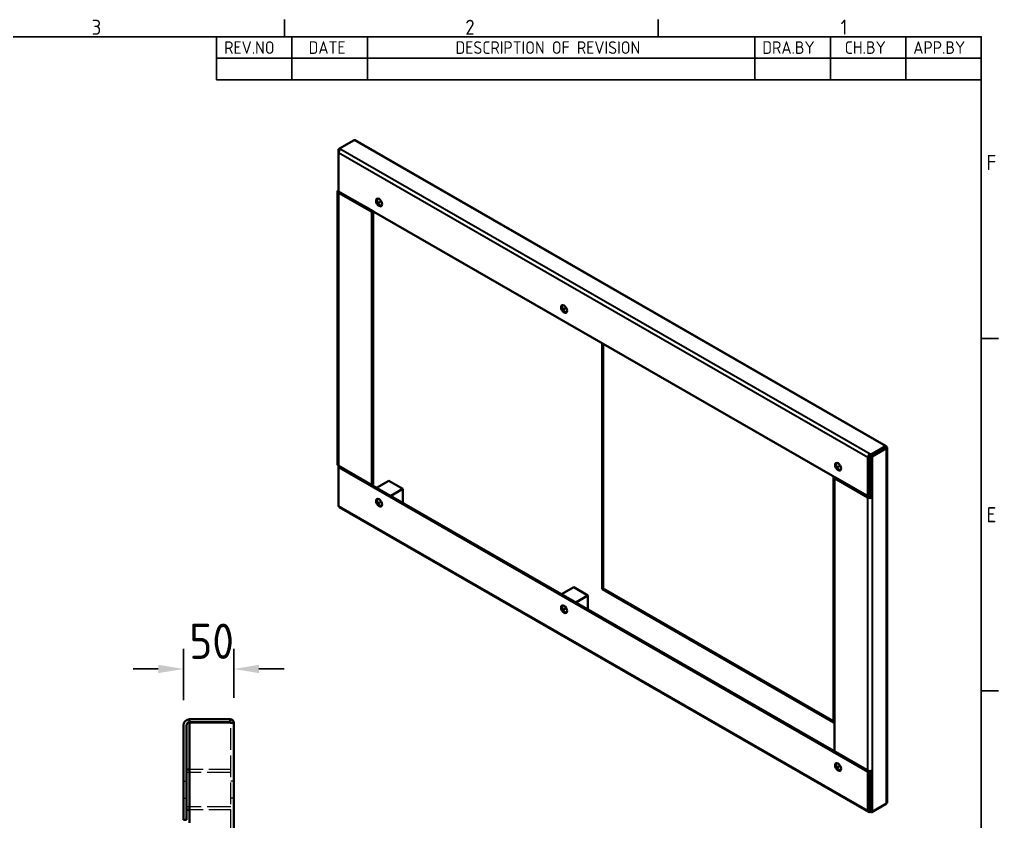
# Model space of a CAD drawing. Header units: millimetres. Extents: x 0 to 51860, y 0 to 5940.
# Drawn here: x 48013 to 48985, y 1270 to 2067 of the extents above; entities that cross this region are included whole.
import ezdxf

# ---------------------------------------------------------------- set-up
doc = ezdxf.new("R2010")
doc.units = ezdxf.units.MM
doc.header["$LTSCALE"] = 10
doc.linetypes.add('DASHED', pattern=[0.2067, 0.1654, -0.0413])
for name, color, linetype, lineweight in [('가려진 것(ISO)', 2, 'DASHED', 18), ('가시적인 것(ISO)', 3, 'Continuous', 40), ('가시적인 좁은 것(ISO)', 3, 'Continuous', 35), ('경계(ISO)', 7, 'Continuous', 25), ('기호(ISO)', 5, 'Continuous', 25), ('치수(ISO)', 2, 'Continuous', 25)]:
    doc.layers.add(name, color=color, linetype=linetype, lineweight=lineweight)
doc.styles.add('ISO ProportionalPSTEK', font='isocp.shx')
doc.styles.add('문자 텍스트_PSTEK_POSCO', font='isocp.shx')
doc.styles.add('치수 텍스트_PSTEK_POSCO', font='isocp.shx')
doc.dimstyles.new('치수_PSTEK_POSCO', dxfattribs={"dimscale": 10, "dimtxt": 3.5, "dimasz": 2.5, "dimexe": 2, "dimexo": 2.5, "dimgap": 1, "dimtad": 1, "dimrnd": 1e-08, "dimdsep": 46, "dimtxsty": '치수 텍스트_PSTEK_POSCO', "dimcen": 0.09, "dimdle": 10, "dimclrd": 7, "dimclre": 7, "dimclrt": 2, "dimadec": 1, "dimazin": 2, "dimtfac": 1, "dimtmove": 0, "dimatfit": 3, "dimfxl": 0, "dimtolj": 1, "dimlwd": -1, "dimlwe": -1, "dimarcsym": 0})

# ---------------------------------------------------------------- blocks, each defined once
blk = doc.blocks.new('*D331')
at = {"layer": 'Defpoints', "color": 0}
for p in [(48225.36147801171, 1421.593058730878), (48175.36147801171, 1365.555995806572), (48225.36147801171, 1368.055995806572)]:
    blk.add_point(p, dxfattribs=at)
at = {"layer": '치수(ISO)', "color": 7}
for p, q in [((48175.36147801171, 1390.555995806572), (48175.36147801171, 1441.593058730878)), ((48225.36147801171, 1393.055995806572), (48225.36147801171, 1441.593058730878)), ((48150.36147801171, 1421.593058730878), (48125.36147801171, 1421.593058730878)), ((48250.36147801171, 1421.593058730878), (48275.36147801171, 1421.593058730878))]:
    blk.add_line(p, q, dxfattribs=at)
for points in [[(48150.36147801171, 1425.759725397545), (48150.36147801171, 1417.426392064211), (48175.36147801171, 1421.593058730878)], [(48250.36147801171, 1425.759725397545), (48250.36147801171, 1417.426392064211), (48225.36147801171, 1421.593058730878)]]:
    blk.add_solid(points, dxfattribs=at)
at = {"layer": '치수(ISO)', "color": 2, "insert": (48181.09769848415, 1449.093058730878), "char_height": 35, "attachment_point": 4, "style": '치수 텍스트_PSTEK_POSCO'}
blk.add_mtext('\\A1;50', dxfattribs=at)

msp = doc.modelspace()

# ---------------------------------------------------------------- linework, layer by layer
at = {"layer": '가려진 것(ISO)', "ltscale": 13.04729080200195}
msp.add_line((48222.36147801171, 505.0559958065718), (48222.36147801171, 1368.055995806572), dxfattribs=at)
at = {"layer": '가려진 것(ISO)', "ltscale": 14.19125938415527}
for p, q in [((48222.36147801168, 1318.555995806557), (48178.36147801169, 1318.555995806557)), ((48222.36147801168, 1284.555995806586), (48178.36147801169, 1284.555995806586))]:
    msp.add_line(p, q, dxfattribs=at)
at = {"layer": '가려진 것(ISO)', "ltscale": 13.22367382049561}
for p, q in [((48222.36147801168, 1321.555995806572), (48181.36147801168, 1321.555995806572)), ((48222.36147801168, 1281.555995806572), (48181.36147801168, 1281.555995806572))]:
    msp.add_line(p, q, dxfattribs=at)
at = {"layer": '가려진 것(ISO)', "ltscale": 1.142717957496643}
for p, q in [((48175.36147801168, 1310.055995806572), (48178.36147801168, 1310.055995806572)), ((48225.36147801168, 1310.055995806572), (48222.36147801168, 1310.055995806572)), ((48175.36147801168, 1293.055995806572), (48178.36147801168, 1293.055995806572)), ((48225.36147801168, 1293.055995806572), (48222.36147801168, 1293.055995806572))]:
    msp.add_line(p, q, dxfattribs=at)
at = {"layer": '가시적인 것(ISO)'}
for p, q in [((48330.54248939262, 1938.865607834065), (48344.86140171164, 1947.111321038361)), ((48344.86140171164, 1947.111321038361), (48345.01317840694, 1947.023918652438)), ((48345.88648477721, 1947.109732197217), (48873.74169693304, 1643.138131851286)), ((48330.54248939262, 1938.860762717431), (48329.45682922084, 1938.235572604219)), ((48329.45682922084, 1938.235572604219), (48330.51748939262, 1937.62477903353)), ((48329.45682922084, 1934.594982289996), (48329.45682922084, 1938.235572604219)), ((48330.54258626548, 1937.639231361428), (48330.51748939262, 1937.62477903353)), ((48330.51748939262, 1937.62477903353), (48330.51748939262, 1937.329825597398)), ((48330.54248939262, 1938.865607834065), (48331.5781495644, 1938.269210805901)), ((48330.54248939262, 1937.639287146802), (48330.54248939262, 1938.865607834065)), ((48330.70303196675, 1937.546836826983), (48330.54248939262, 1937.639287146802)), ((48329.45682922084, 1896.170267422396), (48329.45682922084, 1934.594982289996)), ((48328.5781495644, 1624.739888428787), (48328.5781495644, 1896.16553387651)), ((48855.54427442371, 1593.216656360946), (48329.45682922084, 1896.170267422396)), ((48329.45682922084, 1894.943946735133), (48362.69084793661, 1875.805748186897)), ((48330.51748939262, 1895.554740305822), (48363.75150810839, 1876.416541757586)), ((48371.90258893099, 1886.429226882324), (48368.70510248303, 1884.587916897523)), ((48363.75150810839, 1876.416541757586), (48362.69084793661, 1875.805748186897)), ((48362.69084793661, 1875.805748186897), (48362.69084793661, 1604.380102739174)), ((48363.75150810839, 1876.416541757586), (48363.75150810839, 1604.990896309863)), ((48555.75035203953, 1780.558341296332), (48552.55286559156, 1778.717031311532)), ((48591.43989165049, 1500.783506248881), (48591.43989165049, 1745.304255462363)), ((48592.50055182227, 1744.693461891674), (48592.50055182227, 1501.394299819569)), ((48857.66559476726, 1635.315599744451), (48857.66559476726, 1634.089279057187)), ((48857.66559476726, 1635.315599744451), (48858.70125493904, 1634.719202716287)), ((48858.70125493904, 1633.492882029023), (48857.66559476726, 1634.089279057187)), ((48873.02016725807, 1642.964915920582), (48858.70125493904, 1634.719202716287)), ((48873.02016725807, 1641.738595233318), (48858.70125493904, 1633.492882029023)), ((48858.70125493904, 1634.719202716287), (48858.70125493904, 1633.492882029023)), ((48873.04516725807, 1641.695294034998), (48858.72625493904, 1633.449580830702)), ((48859.78691511082, 1632.838787260014), (48874.10582742985, 1641.08450046431)), ((48872.86839056278, 1643.052318306506), (48873.02016725807, 1642.964915920582)), ((48873.02016725807, 1641.738595233318), (48873.02016725807, 1642.964915920582)), ((48873.04516725807, 1641.72340976648), (48874.10582742985, 1642.334203337168)), ((48873.04516725807, 1641.695294034998), (48874.10582742985, 1641.08450046431)), ((48874.10582742985, 1641.08450046431), (48874.10582742985, 1640.909018338895)), ((48874.61839056278, 1641.621610838031), (48874.61839056278, 1288.850026468475)), ((48855.54427442371, 1631.641371228546), (48855.54427442371, 1593.216656360946)), ((48856.60493459548, 1632.252164799234), (48856.60493459548, 1593.827449931635)), ((48858.72625493904, 1633.449580830702), (48859.78691511082, 1632.838787260014)), ((48858.72625493904, 1592.601129244371), (48858.72625493904, 1633.449580830702)), ((48859.78691511082, 1632.838787260014), (48859.78691511082, 1591.990335673683)), ((48362.69084793661, 1604.380102739174), (48329.45682922084, 1623.518301287409)), ((48329.45682922084, 1622.291980600146), (48329.45682922084, 1623.51830128741)), ((48330.51748939262, 1622.902774170835), (48329.45682922084, 1622.291980600146)), ((48329.45682922084, 1583.867265732547), (48329.45682922084, 1622.291980600146)), ((48329.45682922084, 1622.291980600146), (48855.54427442371, 1319.338369538696)), ((48330.51748939262, 1622.907507716722), (48330.51748939262, 1622.902774170835)), ((48330.51748939262, 1622.902774170835), (48856.60493459548, 1319.949163109384)), ((48827.98646279638, 1623.787991486307), (48824.78897634842, 1621.946681501506)), ((48363.75150810839, 1604.990896309863), (48362.69084793661, 1604.380102739174)), ((48379.30785729449, 1608.635145701818), (48367.30074190638, 1601.720707810493)), ((48379.30785729449, 1608.635145701818), (48393.44999291822, 1600.491231425973)), ((48821.24959553614, 1612.965648479874), (48821.24959553614, 1368.444899266392)), ((48823.37091587971, 1611.739327792609), (48822.31025570793, 1611.128534221921)), ((48822.31025570793, 1611.128534221921), (48855.54427442371, 1591.990335673683)), ((48822.31025570793, 1339.702888774197), (48822.31025570793, 1611.128534221921)), ((48856.60493459548, 1592.601129244371), (48823.37091587971, 1611.739327792609)), ((48393.44999291822, 1600.491231425973), (48381.44287753011, 1593.576793534647)), ((48393.44999291822, 1600.491231425973), (48393.44999291822, 1586.662355643325)), ((48371.90258893099, 1588.024526314797), (48368.70510248303, 1586.183216329996)), ((48856.60493459548, 1593.827449931635), (48855.54427442371, 1593.216656360946)), ((48858.72625493904, 1592.601129244371), (48859.78691511082, 1591.990335673683)), ((48856.16849813251, 1279.535491504037), (48330.08105292964, 1582.489102565488)), ((48563.15562040302, 1502.764260115827), (48551.14850501491, 1495.849822224501)), ((48563.15562040302, 1502.764260115827), (48577.29775602675, 1494.620345839982)), ((48592.50055182227, 1501.394299819569), (48591.43989165049, 1500.783506248881)), ((48821.24959553614, 1368.444899266392), (48591.43989165049, 1500.783506248881)), ((48592.50055182227, 1501.394299819569), (48821.24959553614, 1369.666486407769)), ((48577.29775602675, 1494.620345839982), (48565.29064063865, 1487.705907948656)), ((48577.29775602675, 1494.620345839982), (48577.29775602675, 1480.791470057334)), ((48555.75035203953, 1482.153640728805), (48552.55286559156, 1480.312330744005)), ((48181.36147801171, 1371.555995806573), (48181.36147801171, 1368.555995806572)), ((48221.86147801171, 1371.555995806572), (48181.36147801171, 1371.555995806573)), ((48221.86147801171, 1368.555995806572), (48221.86147801171, 1371.555995806572)), ((48175.36147801171, 1365.555995806572), (48175.36147801171, 1271.555995806572)), ((48178.36147801171, 1365.555995806572), (48178.36147801171, 1271.555995806572)), ((48221.86147801171, 1368.555995806572), (48181.36147801171, 1368.555995806572)), ((48181.36147801171, 1368.485285128453), (48181.36147801171, 1268.555995806572)), ((48181.36147801171, 1368.485285128453), (48221.86147801171, 1368.485285128453)), ((48221.86147801171, 1368.485285128453), (48221.86147801171, 1368.055995806572)), ((48225.36147801171, 1368.055995806572), (48221.86147801171, 1368.055995806572)), ((48225.36147801171, 1368.055995806572), (48225.36147801171, 505.0559958065717)), ((48855.54427442371, 1320.56469022596), (48822.31025570793, 1339.702888774197)), ((48823.38872573939, 1339.08183918742), (48823.38461577177, 1339.079472414476)), ((48827.98646279638, 1325.38329091878), (48824.78897634842, 1323.54198093398)), ((48837.53086136312, 1330.937924911575), (48837.5267513955, 1330.935558138631)), ((48849.53386678361, 1324.025853793196), (48849.53386678361, 1324.021120247309)), ((48181.36147801168, 1321.555995806572), (48178.36147801169, 1321.555995806572)), ((48856.60493459548, 1319.949163109384), (48855.54427442371, 1319.338369538696)), ((48855.54427442371, 1319.338369538696), (48855.54427442371, 1280.913654671096)), ((48856.60493459548, 1281.524448241785), (48856.60493459548, 1319.949163109384)), ((48858.72625493904, 1280.327032210317), (48858.72625493904, 1320.170269476898)), ((48859.78691511082, 1320.56469022596), (48859.78691511082, 1279.716238639629)), ((48858.70125493904, 1279.086203409781), (48873.02016725807, 1287.331916614078)), ((48874.10582742985, 1287.961951843924), (48859.78691511082, 1279.716238639629)), ((48873.02016725807, 1287.336761730711), (48873.02016725807, 1287.331916614078)), ((48874.10582742985, 1288.137433969339), (48874.10582742985, 1287.961951843924)), ((48181.36147801168, 1281.555995806572), (48178.36147801169, 1281.555995806572)), ((48857.66559476726, 1280.908921125209), (48857.66559476726, 1279.682600437946)), ((48857.66559476726, 1280.908921125209), (48858.70125493904, 1280.312524097045)), ((48858.70125493904, 1279.086203409781), (48857.66559476726, 1279.682600437946)), ((48858.72635181191, 1280.326976424943), (48858.70125493904, 1280.312524097045)), ((48858.70125493904, 1280.312524097045), (48858.70125493904, 1279.086203409781)), ((48859.78691511082, 1279.716238639629), (48858.72625493904, 1280.327032210317)), ((48178.36147801171, 1271.555995806572), (48175.36147801171, 1271.555995806572))]:
    msp.add_line(p, q, dxfattribs=at)
for centre, radius, start, end in [((48181.36147801171, 1365.555995806572), 6.000000000000227, 90, 180), ((48221.86147801171, 1368.055995806572), 3.499999999999855, 0, 90), ((48181.36147801171, 1365.555995806572), 3.000000000000184, 90, 180), ((48221.86147801171, 1368.055995806572), 0.4999999999999566, 0, 90)]:
    msp.add_arc(centre, radius, start, end, dxfattribs=at)
for centre, major_axis, ratio, start_param, end_param in [((48345.01317840694, 1945.593211183963), (0.8733063702723047, 1.516521013254255), 0.578093115915639, 0, 0.783464454974415), ((48331.5781495644, 1935.816569431373), (1.497096634752732, 2.59975030843587), 0.578093115915639, 0.7834644549747551, 2.354260781769575), ((48331.5781495644, 1896.16553387651), (-3.000000000000183, -1.734723475976807e-16), 0.5758617009853119, 5.497787143782354, 7.068583470577215), ((48331.5781495644, 1896.165533876509), (1.499999999997972, 8.959846753420209e-14), 0.5758617009853119, 3.838929250868103, 3.926990816986879), ((48370.82257592025, 1885.834112179565), (-2.120886899233706, 3.682979603616999), 0.5780931159158128, 0.2517362975267861, 2.889856356062972), ((48554.67033902878, 1779.963226593574), (-2.120886899233707, 3.68297960361701), 0.5780931159158127, 0.251736297526788, 2.889856356062974), ((48857.66559476726, 1632.862958369923), (-1.497096634752449, -2.599750308436096), 0.578093115915639, 3.925057108563868, 5.495853435358821), ((48857.66559476726, 1632.862958369923), (-0.7485483173762423, -1.299875154218079), 0.5780931159156389, 3.925057108564036, 5.495853435358965), ((48872.86839056278, 1641.621610838032), (0.8733063702722831, 1.516521013254217), 0.578093115915639, 5.495853435359137, 7.066649762154001), ((48872.86839056278, 1641.621610838031), (0.1247580528960674, 0.2166458590363634), 0.5780931159156389, 5.495853435359137, 6.034158953382608), ((48872.86839056278, 1641.621610838032), (0.2499999999995608, 4.336808689942018e-17), 0.575861700985312, 0.2536175873956168, 0.7853981633986331), ((48872.86839056278, 1641.621610838032), (1.749999999999972, 0), 0.5758617009853119, 5.49778714378235, 7.068583470577215), ((48331.5781495644, 1624.739888428787), (-3.000000000000549, -6.938893903907227e-16), 0.5758617009853118, 0, 0.7853981633975451), ((48826.90644978565, 1623.192876783549), (-2.120886899233708, 3.682979603617003), 0.5780931159158129, 0.2517362975267858, 2.889856356062972), ((48370.82257592025, 1587.429411612038), (-2.120886899233749, 3.682979603616996), 0.5780931159158065, 0.2517362975267741, 2.88985635606298), ((48857.66559476726, 1593.21192281506), (3.000000000000003, 1.788499903732089e-13), 0.5758617009853119, 3.926990816987176, 5.497787143782097), ((48857.66559476726, 1593.21192281506), (-1.500000000000128, 8.890457814381135e-14), 0.5758617009853118, 0.7853981633979465, 2.356194490192816), ((48331.5781495644, 1585.088852873924), (-1.497096634752608, -2.599750308436015), 0.578093115915639, 5.495853435358981, 6.283185307179573), ((48554.67033902878, 1481.558526026047), (-2.120886899233749, 3.682979603616988), 0.5780931159158066, 0.2517362975267718, 2.889856356062979), ((48826.90644978565, 1324.788176216022), (-2.120886899233743, 3.682979603616984), 0.5780931159158066, 0.2517362975267737, 2.889856356062955), ((48857.66559476726, 1321.786277367336), (-2.999999999999972, 1.779826286352203e-13), 0.5758617009853118, 0.7853981633977289, 2.356194490192722), ((48872.86839056278, 1288.850026468475), (1.749999999999334, 1.513025815746395e-13), 0.5758617009853116, 5.497787143781544, 6.283185307178957), ((48857.66559476726, 1282.135241812474), (-1.497096634752584, -2.599750308435972), 0.578093115915639, 5.495853435359209, 7.066649762154169), ((48857.66559476726, 1282.135241812474), (-0.748548317376355, -1.299875154218095), 0.578093115915639, 5.495853435359114, 7.066649762154001)]:
    msp.add_ellipse(centre, major_axis=major_axis, ratio=ratio, start_param=start_param, end_param=end_param, dxfattribs=at)
for centre, major_axis, ratio in [((48369.76191574847, 1885.223318608876), (-2.120886899233705, 3.682979603617001), 0.5780931159158131), ((48553.60967885701, 1779.352433022886), (-2.120886899233705, 3.682979603617001), 0.5780931159158131), ((48825.84578961386, 1622.58208321286), (-2.120886899233705, 3.682979603617001), 0.5780931159158131), ((48369.76191574847, 1586.818618041349), (-2.120886899233741, 3.68297960361698), 0.5780931159158068), ((48553.60967885701, 1480.947732455359), (-2.120886899233741, 3.68297960361698), 0.5780931159158068), ((48825.84578961386, 1324.177382645333), (-2.120886899233741, 3.68297960361698), 0.5780931159158068)]:
    msp.add_ellipse(centre, major_axis=major_axis, ratio=ratio, dxfattribs=at)
at = {"layer": '가시적인 좁은 것(ISO)'}
for p, q in [((48872.86839056278, 1643.052318306506), (48345.01317840694, 1947.023918652438)), ((48331.5781495644, 1938.269210805901), (48857.66559476726, 1635.315599744451)), ((48855.54427442371, 1631.641371228546), (48329.45682922084, 1934.594982289996)), ((48330.51748939262, 1895.554740305822), (48329.45682922084, 1894.943946735133)), ((48329.45682922084, 1894.943946735133), (48329.45682922084, 1623.51830128741)), ((48330.51748939262, 1895.559473851708), (48330.51748939262, 1895.554740305822)), ((48344.83640171164, 1887.309027101532), (48344.83640171164, 1887.313760647417)), ((48345.18995510224, 1887.110162790522), (48345.18995510224, 1887.105429244636)), ((48873.04516725807, 1641.72340976648), (48873.01948226347, 1641.738200771161)), ((48873.04516725807, 1641.695294034998), (48873.04516725807, 1641.72340976648)), ((48874.10582742985, 1288.137433969339), (48874.10582742985, 1640.909018338895)), ((48856.60493459548, 1632.252164799234), (48855.54427442371, 1631.641371228546)), ((48344.83640171164, 1614.657060966544), (48344.83640171164, 1614.661794512432)), ((48345.18995510224, 1614.458196655536), (48345.18995510224, 1614.453463109648)), ((48855.54427442371, 1591.990335673683), (48856.60493459548, 1592.601129244371)), ((48855.54427442371, 1320.56469022596), (48855.54427442371, 1591.990335673683)), ((48859.78691511082, 1591.990335673683), (48859.78691511082, 1320.56469022596)), ((48329.45682922084, 1583.867265732547), (48855.54427442371, 1280.913654671096)), ((48856.60493459548, 1298.419125742592), (48858.72625493904, 1297.197538601215)), ((48858.72625493904, 1296.789553963108), (48856.60493459548, 1298.011141104485)), ((48855.54427442371, 1280.913654671096), (48856.60493459548, 1281.524448241785)), ((48856.60494252758, 1281.51971012811), (48857.66559476726, 1280.908921125209))]:
    msp.add_line(p, q, dxfattribs=at)
at = {"layer": '경계(ISO)'}
for p, q in [((48275.65705897119, 2050), (48275.65705897119, 2067.000007629395)), ((48646.90702082422, 2050), (48646.90702082422, 2067.000007629395)), ((48968.15717341211, 1750), (48985.1571810415, 1750)), ((48968.15717341211, 1400), (48985.1571810415, 1400))]:
    msp.add_line(p, q, dxfattribs=at)
at = {"layer": '경계(ISO)', "flags": 128}
msp.add_lwpolyline([(46098.15709711816, 50), (46098.15709711816, 2050), (48968.15717341211, 2050), (48968.15717341211, 50), (46098.15709711816, 50)], dxfattribs=at)
at = {"layer": '기호(ISO)'}
for p, q in [((48208.15717341211, 2050), (48968.15717341211, 2050)), ((48208.15717341211, 2050), (48208.15717341211, 2028.6)), ((48283.15717341211, 2050), (48283.15717341211, 2028.6)), ((48358.15717341211, 2050), (48358.15717341211, 2028.6)), ((48743.15717341211, 2050), (48743.15717341211, 2028.6)), ((48818.15717341211, 2050), (48818.15717341211, 2028.6)), ((48893.15717341211, 2050), (48893.15717341211, 2028.6)), ((48968.15717341211, 2050), (48968.15717341211, 2028.6)), ((48208.15717341211, 2028.6), (48968.15717341211, 2028.6)), ((48208.15717341211, 2028.6), (48208.15717341211, 2007.2)), ((48283.15717341211, 2028.6), (48283.15717341211, 2007.2)), ((48358.15717341211, 2028.6), (48358.15717341211, 2007.2)), ((48743.15717341211, 2028.6), (48743.15717341211, 2007.2)), ((48818.15717341211, 2028.6), (48818.15717341211, 2007.2)), ((48893.15717341211, 2028.6), (48893.15717341211, 2007.2)), ((48968.15717341211, 2028.6), (48968.15717341211, 2007.2)), ((48208.15717341211, 2007.2), (48968.15717341211, 2007.2))]:
    msp.add_line(p, q, dxfattribs=at)

# ---------------------------------------------------------------- texts
at = {"layer": '경계(ISO)', "color": 2, "char_height": 15.00000059604645, "attachment_point": 7, "style": '문자 텍스트_PSTEK_POSCO'}
for s, insert in [('3', (48084.19479036536, 2051.856972577982)), ('2', (48455.44479036536, 2051.856972577982)), ('1', (48828.36642348972, 2052)), ('F', (48973.37979471898, 1917.499999701977)), ('E', (48973.37979471898, 1567.356972279958))]:
    msp.add_mtext(s, dxfattribs=dict(at, insert=insert))
at = {"layer": '기호(ISO)', "color": 2, "char_height": 12.5, "attachment_point": 7, "style": 'ISO ProportionalPSTEK'}
for s, insert in [('REV.NO', (48215.79275192526, 2032.915912104724)), ('DATE', (48299.72833227629, 2032.915912104724)), ('DESCRIPTION OF REVISION', (48445.69227557892, 2032.915912104724)), ('DRA.BY', (48750.53584318871, 2032.915912104724)), ('CH.BY', (48832.47863095516, 2032.915912104724)), ('APP.BY', (48900.54584321431, 2032.915912104724))]:
    msp.add_mtext(s, dxfattribs=dict(at, insert=insert))

# ---------------------------------------------------------------- dimensions: what is measured, and where the dimension line sits
at = {"layer": '치수(ISO)', "color": 7}
dim = msp.add_linear_dim(base=(48225.36147801171, 1421.593058730878), p1=(48175.36147801171, 1365.555995806572), p2=(48225.36147801171, 1368.055995806572), angle=180, dimstyle='치수_PSTEK_POSCO', override={"dimdec": 2, "dimtp": 0, "dimtm": -0, "dimtdec": 2, "dimtofl": 0, "dimatfit": 1}, dxfattribs=at)
dim.commit()
dim.dimension.update_dxf_attribs({"geometry": '*D331', "text_midpoint": (48200.36147801171, 1421.593058730878), "dimtype": 160})

doc.saveas('drawing.dxf')
